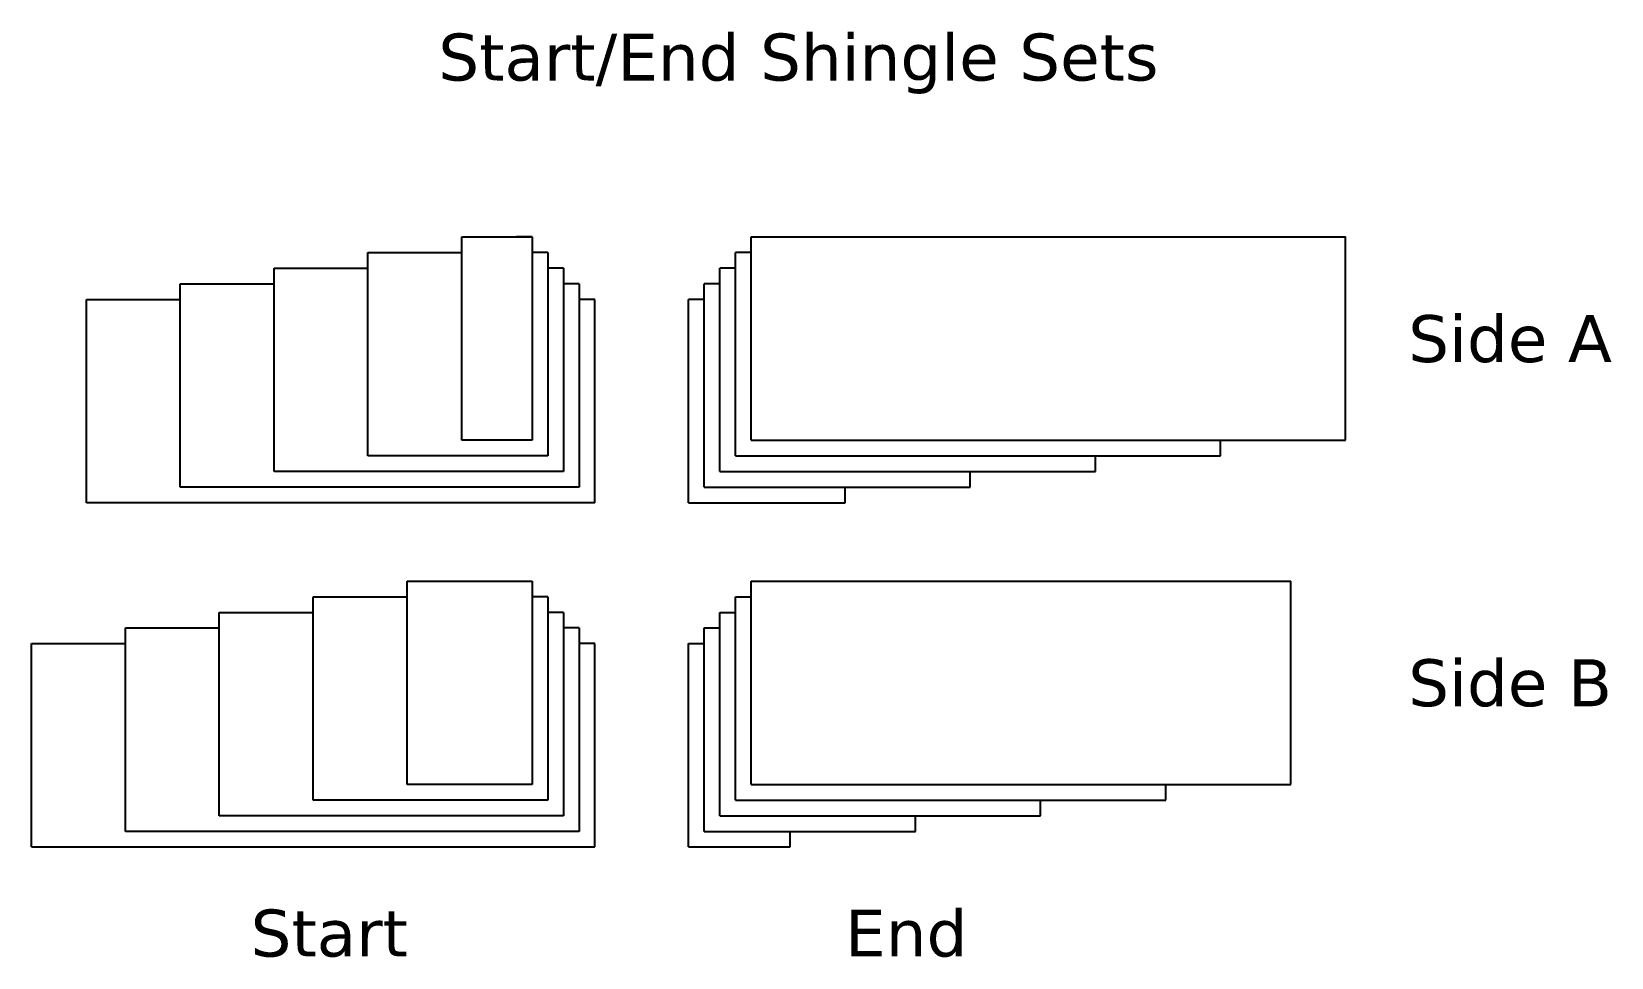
# Model space of a CAD drawing. Header units: inches. Extents: x 0 to 101, y -7 to 52.
import ezdxf

# ---------------------------------------------------------------- set-up
doc = ezdxf.new("R2010")
doc.units = ezdxf.units.IN
doc.header["$MEASUREMENT"] = 0
doc.layers.get('0').update_dxf_attribs({"lineweight": 25, "true_color": 0xffffff})
doc.styles.add('textstyle0', font='')
doc.styles.add('textstyle1', font='')
doc.styles.add('textstyle2', font='')
doc.styles.add('textstyle3', font='')
doc.styles.add('textstyle4', font='')
doc.styles.add('textstyle5', font='')
doc.styles.get('textstyle0').set_extended_font_data('DejaVu Sans')
doc.styles.get('textstyle1').set_extended_font_data('DejaVu Sans')
doc.styles.get('textstyle2').set_extended_font_data('DejaVu Sans')
doc.styles.get('textstyle3').set_extended_font_data('DejaVu Sans')
doc.styles.get('textstyle4').set_extended_font_data('DejaVu Sans')
doc.styles.get('textstyle5').set_extended_font_data('DejaVu Sans')

msp = doc.modelspace()

# ---------------------------------------------------------------- linework, layer by layer
for p, q in [((27.5, 26), (27.5, 39)), ((27.5, 39), (32, 39)), ((32, 39), (31, 39)), ((32, 39), (32, 26)), ((46, 26), (46, 39)), ((46, 39), (84, 39)), ((84, 26), (84, 39)), ((21.5, 25), (21.5, 38)), ((21.5, 38), (27.5, 38)), ((33, 38), (32, 38)), ((33, 38), (33, 25)), ((45, 25), (45, 38)), ((46, 38), (45, 38)), ((15.5, 24), (15.5, 37)), ((15.5, 37), (21.5, 37)), ((34, 37), (33, 37)), ((34, 37), (34, 24)), ((44, 24), (44, 37)), ((45, 37), (44, 37)), ((9.5, 23), (9.5, 36)), ((9.5, 36), (15.5, 36)), ((35, 36), (34, 36)), ((35, 36), (35, 23)), ((43, 23), (43, 36)), ((44, 36), (43, 36)), ((3.5, 22), (3.5, 35)), ((3.5, 35), (9.5, 35)), ((36, 35), (35, 35)), ((36, 22), (36, 35)), ((42, 22), (42, 35)), ((43, 35), (42, 35)), ((32, 26), (27.5, 26)), ((46, 26), (84, 26)), ((76, 25), (76, 26)), ((33, 25), (21.5, 25)), ((45, 25), (76, 25)), ((68, 24), (68, 25)), ((34, 24), (15.5, 24)), ((44, 24), (68, 24)), ((60, 23), (60, 24)), ((35, 23), (9.5, 23)), ((43, 23), (60, 23)), ((52, 22), (52, 23)), ((36, 22), (3.5, 22)), ((42, 22), (52, 22)), ((24, 4), (24, 17)), ((24, 17), (32, 17)), ((32, 17), (32, 4)), ((46, 4), (46, 17)), ((46, 17), (80.5, 17)), ((80.5, 4), (80.5, 17)), ((18, 3), (18, 16)), ((18, 16), (24, 16)), ((33, 16), (32, 16)), ((33, 16), (33, 3)), ((45, 3), (45, 16)), ((45, 16), (46, 16)), ((12, 2), (12, 15)), ((12, 15), (18, 15)), ((34, 15), (33, 15)), ((34, 15), (34, 2)), ((44, 2), (44, 15)), ((44, 15), (45, 15)), ((6, 1), (6, 14)), ((6, 14), (12, 14)), ((35, 14), (34, 14)), ((35, 14), (35, 1)), ((43, 1), (43, 14)), ((43, 14), (44, 14)), ((0, 0), (0, 13)), ((0, 13), (6, 13)), ((36, 13), (35, 13)), ((36, 0), (36, 13)), ((42, 0), (42, 13)), ((42, 13), (43, 13)), ((32, 4), (24, 4)), ((46, 4), (80.5, 4)), ((72.5, 3), (72.5, 4)), ((33, 3), (18, 3)), ((45, 3), (72.5, 3)), ((64.5, 2), (64.5, 3)), ((34, 2), (12, 2)), ((44, 2), (64.5, 2)), ((56.5, 1), (56.5, 2)), ((0, 0), (36, 0)), ((35, 1), (6, 1)), ((42, 0), (48.5, 0)), ((43, 1), (56.5, 1)), ((48.5, 0), (48.5, 1))]:
    msp.add_line(p, q)

# ---------------------------------------------------------------- texts
at = {"char_height": 3, "attachment_point": 1}
for s, insert, style in [('Start/End Shingle Sets', (26, 52), 'textstyle0'), ('Side A', (88, 34), 'textstyle1'), ('Side B', (88, 12), 'textstyle4'), ('Side B', (88, 12), 'textstyle5'), ('Start', (14, -4), 'textstyle2'), ('End', (52, -4), 'textstyle3')]:
    msp.add_mtext(s, dxfattribs=dict(at, insert=insert, style=style))

doc.saveas('drawing.dxf')
